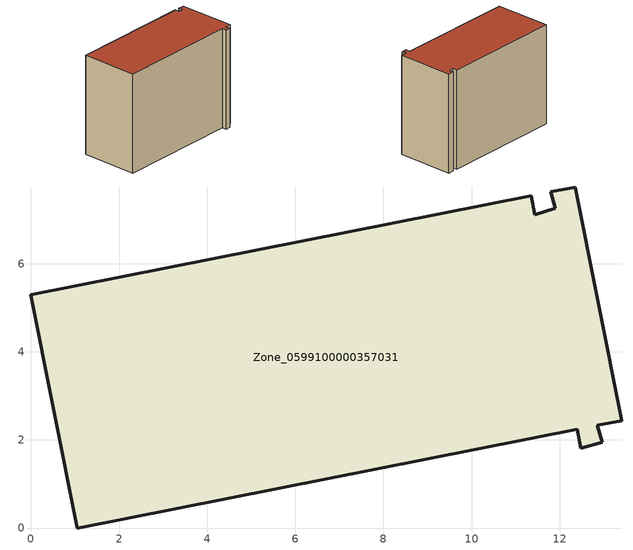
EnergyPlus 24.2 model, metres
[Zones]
Zone_0599100000357031
 floor ground (C_G): 11.35,7.54 11.43,7.11 11.9,7.26 11.79,7.63 12.36,7.74 13.4,2.44 12.85,2.33 12.96,1.95 12.48,1.81 12.4,2.24 1.05,0 0,5.29 z0
 wall outside (C_F): 11.35,7.54 0,5.29 1.05,0 12.4,2.24 12.48,1.81 12.96,1.95 12.85,2.33 13.4,2.44 12.36,7.74 11.79,7.63 11.9,7.26 11.43,7.11 11.35,7.54 z0:9.52
 roof outside (C_R): 11.43,7.11 11.35,7.54 0,5.29 1.05,0 12.4,2.24 12.48,1.81 12.96,1.95 12.85,2.33 13.4,2.44 12.36,7.74 11.79,7.63 11.9,7.26 z9.52
[BUILDING]
Pand.0599100000357031: North Axis=0; Terrain=City; Loads Convergence Tolerance Value=0.04; Temperature Convergence Tolerance Value=0.4; Solar Distribution=FullExterior; Maximum Number of Warmup Days=25; Minimum Number of Warmup Days=1
[Site:Location]
Rotterdam.The.Hague.AP_ZH_NLD Design_Conditions: Latitude=51.96; Longitude=4.45; Time Zone=1; Elevation=-4.5
[SITE:GROUNDTEMPERATURE:BUILDINGSURFACE]
18, 18, 18, 18, 18, 18, 18, 18, 18, 18, 18, 18
[MATERIAL] Thermal Absorptance=0.9; Solar Absorptance=0.7; Visible Absorptance=0.7
Name | Roughness | Thickness | Conductivity | Density | Specific Heat
G.TI.1992-2005 | MediumSmooth | 0.15 | 0.06 | 540 | 1210
F.TI.1992-2005 | Rough | 0.3 | 0.12 | 1920 | 840
R.TI.1992-2005 | MediumRough | 0.2 | 0.08 | 1500 | 1000
[CONSTRUCTION]
C_G: G.TI.1992-2005
C_F: F.TI.1992-2005
C_R: R.TI.1992-2005
[ZONE]
Zone_0599100000357031: Type=1; Multiplier=1; Ceiling Height=Autocalculate; Volume=Autocalculate; Floor Area=autocalculate; Part of Total Floor Area=Yes
[ZONEINFILTRATION:DESIGNFLOWRATE]
Infil_Zone_0599100000357031: Zone or ZoneList or Space or SpaceList=Zone_0599100000357031; Schedule=AlwaysOn; Design Flow Rate Calculation Method=Flow/Area; Flow Rate per Floor Area=0.0015; Constant Term Coefficient=1; Temperature Term Coefficient=0; Velocity Term Coefficient=0; Velocity Squared Term Coefficient=0
[HVACTEMPLATE:ZONE:IDEALLOADSAIRSYSTEM]
Zone_0599100000357031: Maximum Heating Supply Air Temperature=50; Minimum Cooling Supply Air Temperature=13; Maximum Heating Supply Air Humidity Ratio=0.0156; Minimum Cooling Supply Air Humidity Ratio=0.0077; Heating Limit=NoLimit; Cooling Limit=NoLimit; Dehumidification Control Type=ConstantSensibleHeatRatio; Cooling Sensible Heat Ratio=0.7; Dehumidification Setpoint=60; Humidification Control Type=None; Humidification Setpoint=30; Outdoor Air Method=None; Outdoor Air Flow Rate per Person=0.00944; Outdoor Air Flow Rate per Zone Floor Area=0; Outdoor Air Flow Rate per Zone=0; Demand Controlled Ventilation Type=None; Outdoor Air Economizer Type=NoEconomizer; Heat Recovery Type=None; Sensible Heat Recovery Effectiveness=0.7; Latent Heat Recovery Effectiveness=0.65
[ZONECONTROL:THERMOSTAT]
ThermostatControl_Zone_0599100000357031: Zone or ZoneList=Zone_0599100000357031; Control Type Schedule=DualSetpointControlType; Control 1=Thermostat_Zone_0599100000357031; Temperature Difference Between Cutout And Setpoint=0
[THERMOSTATSETPOINT:DUALSETPOINT]
Thermostat_Zone_0599100000357031: Heating Setpoint Temperature Schedule=HeatingSetpoint_Zone_0599100000357031; Cooling Setpoint Temperature Schedule=CoolingSetpoint_Zone_0599100000357031
[SCHEDULE:COMPACT]
HeatingSetpoint_Zone_0599100000357031: Through: 12/31, For: AllDays, Until: 24:00, 21
CoolingSetpoint_Zone_0599100000357031: Through: 12/31, For: AllDays, Until: 24:00, 24
DualSetpointControlType: Through: 12/31, For: AllDays, Until: 24:00, 4
AlwaysOn: Through: 12/31, For: AllDays, Until: 24:00, 1
